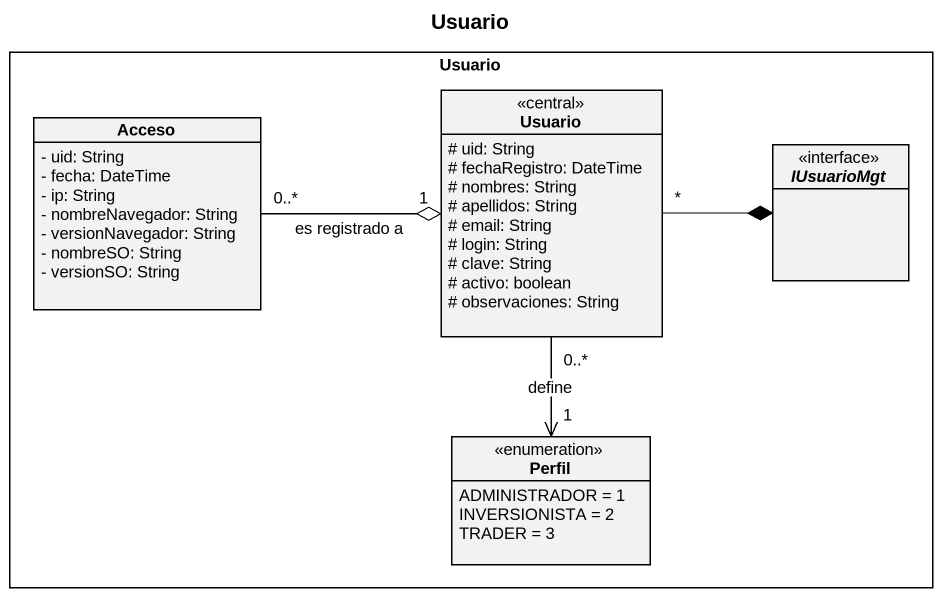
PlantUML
@startuml
title Usuario
hide circle
hide empty members
skinparam classAttributeIconSize 0
rectangle Usuario {
  class Acceso {
    - uid: String
    - fecha: DateTime
    - ip: String
    - nombreNavegador: String
    - versionNavegador: String
    - nombreSO: String
    - versionSO: String
  }
  class "Usuario" as Usuario_2 <<central>> {
    # uid: String
    # fechaRegistro: DateTime
    # nombres: String
    # apellidos: String
    # email: String
    # login: String
    # clave: String
    # activo: boolean
    # observaciones: String
  }
  interface IUsuarioMgt <<interface>>
  enum Perfil {
    ADMINISTRADOR = 1
    INVERSIONISTA = 2
    TRADER = 3
  }
}
Acceso "0..*" -right-o "1" Usuario_2 : es registrado a
Usuario_2 "*" -right-* IUsuarioMgt
Usuario_2 "0..*" --> "1" Perfil : define
@enduml
